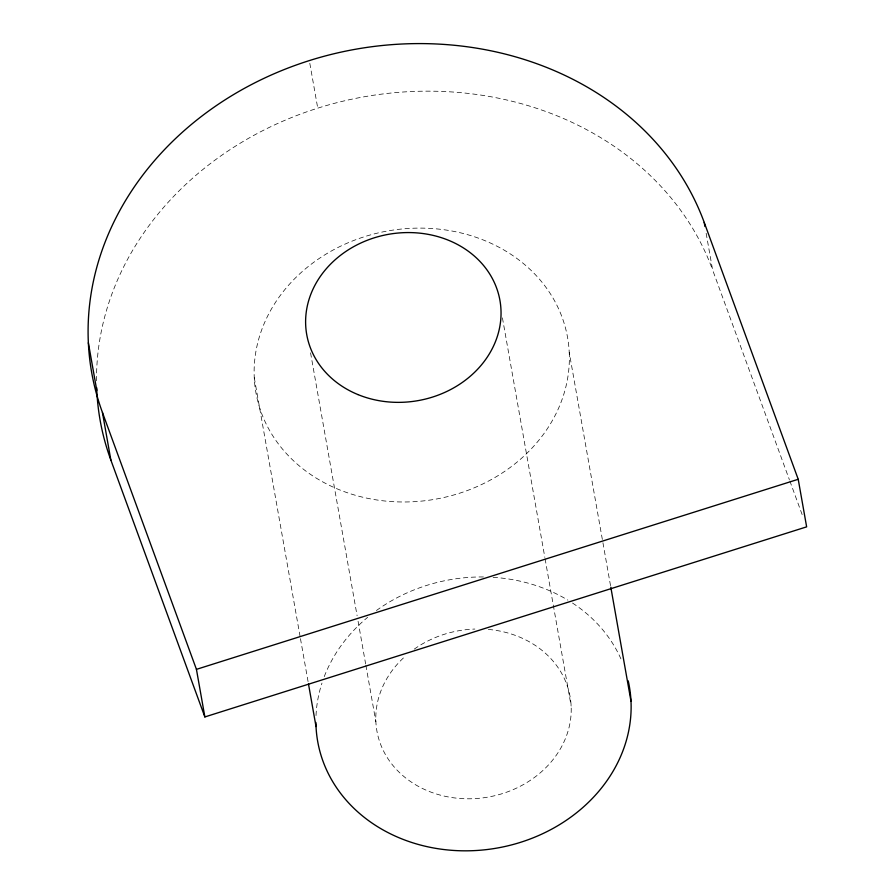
<?xml version="1.0" encoding="UTF-8"?>
<svg xmlns="http://www.w3.org/2000/svg" width="895" height="895" viewBox="0 0 895 895"><rect width="100%" height="100%" fill="white"/><g stroke="black" fill="none" stroke-linecap="round" stroke-linejoin="round"><path stroke-width="0.67" stroke-dasharray="4.47 3.36" d="M706.144 233.293L712.633 269.988L789.368 479.675M789.849 480.984L803.274 517.679M569.231 352.373A158.236 136.219 -10 0 1 338.601 489.453A158.236 136.219 -10 0 1 327.413 253.274A158.236 136.219 -10 0 1 569.231 352.373L610.569 585.867M502.431 317.87L544.831 557.384M545.077 558.76L571.144 706.043M309.815 63.31L317.747 108.172M310.565 352.843L357.105 615.749M358.078 621.264L365.63 663.933M365.876 665.309L375.866 721.739M254.269 377.69L300.228 637.285M300.463 638.65L308.249 682.605M96.526 380.8A316.472 272.438 -10 0 1 363.269 96.94A316.472 272.438 -10 0 1 712.633 269.988M316.013 715.575A158.236 136.219 -10 0 1 321.976 683.064M324.258 676.609A158.236 136.219 -10 0 1 367.655 617.304M376.415 610.524A158.236 136.219 -10 0 1 483.524 576.962M493.156 577.32A158.236 136.219 -10 0 1 567.855 600.12M572.52 603.051A158.236 136.219 -10 0 1 621.958 661.282M488.323 629.42A98.103 84.454 -10 0 1 564.655 740.389A98.103 84.454 -10 0 1 419.498 786.973A98.103 84.454 -10 0 1 405.592 655.979M414.24 649.132A98.103 84.454 -10 0 1 474.865 629.051"/><path stroke-width="1.34" d="M204.865 716.94L196.441 669.359L798.217 479.284L704.22 222.419A316.472 272.438 -10 0 0 309.334 60.591A316.472 272.438 -10 0 0 102.444 412.494L110.857 460.075L204.865 716.94L806.641 526.853L798.217 479.284M102.444 412.494L196.441 669.359M704.22 222.419L704.936 226.502M610.815 587.232L630.986 701.232M308.484 683.981L316.024 726.561M88.359 342.785L96.783 390.354M110.857 460.075A316.472 272.438 -10 0 1 96.671 387.636M628.223 680.849A158.236 136.219 -10 0 1 489.498 849.232A158.236 136.219 -10 0 1 315.901 722.466M357.978 394.594A98.103 84.454 -10 0 0 500.965 309.614A98.103 84.454 -10 0 0 351.041 248.172A98.103 84.454 -10 0 0 357.978 394.594"/></g></svg>
